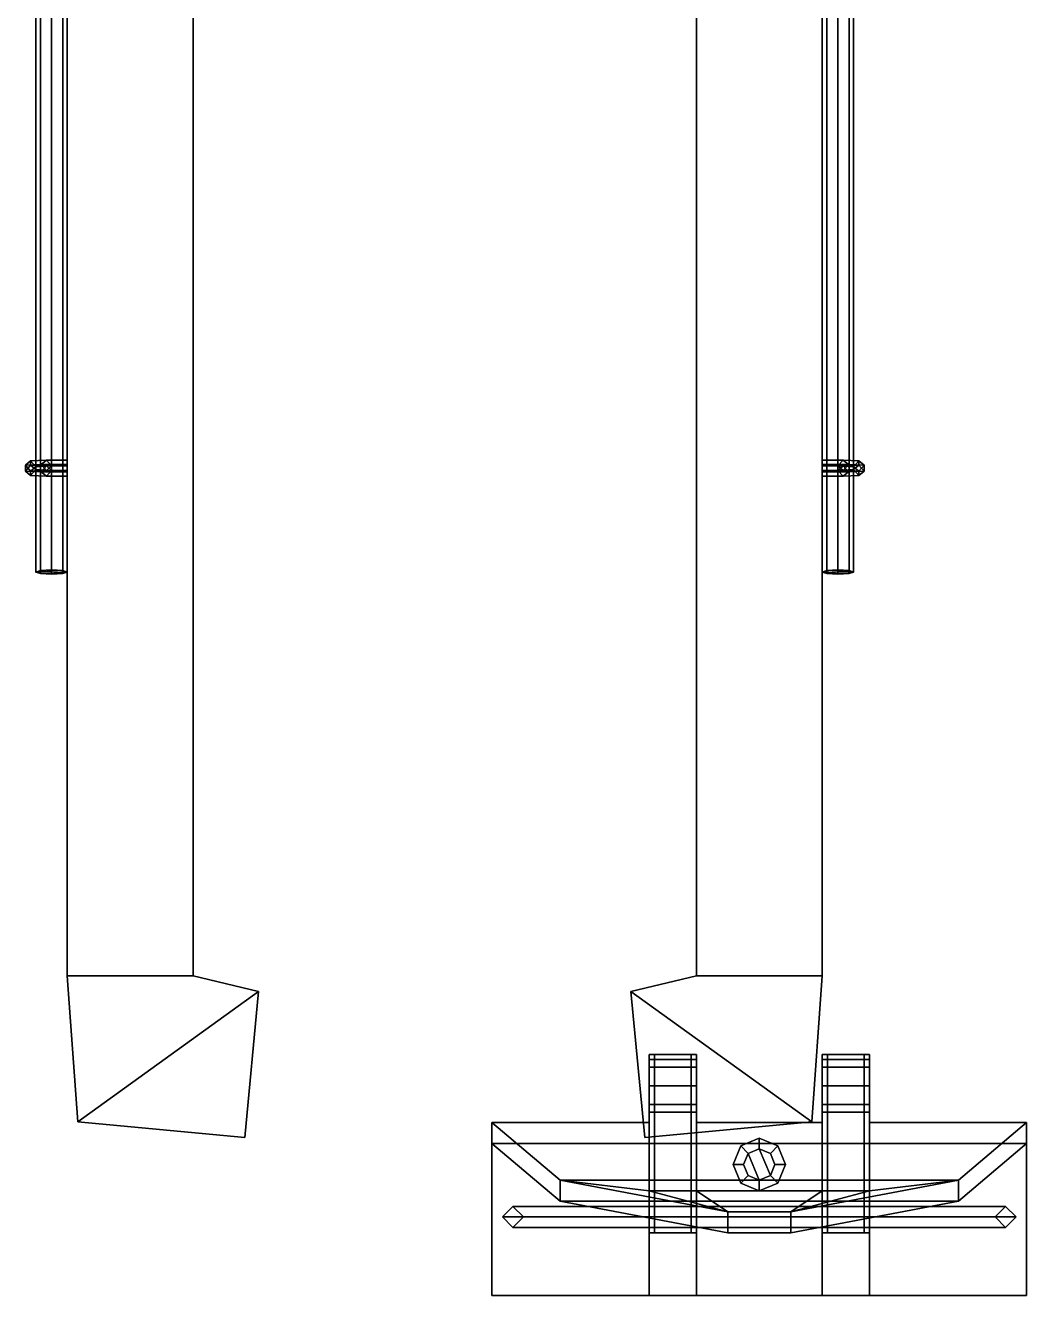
# Model space of a CAD drawing. Header units: millimetres. Extents: x -1.4 to 1.4, y -4.7 to 34.3.
# Drawn here: x -0.8 to 1.11, y -4.72 to -2.298 of the extents above; entities that cross this region are included whole.
import ezdxf

# ---------------------------------------------------------------- set-up
doc = ezdxf.new("R2010")
doc.units = ezdxf.units.MM
for name, color, linetype in [('spade', 3, 'Continuous'), ('trail1', 6, 'Continuous'), ('trail2', 6, 'Continuous'), ('trail_end1', 5, 'Continuous'), ('trail_end2', 5, 'Continuous')]:
    doc.layers.add(name, color=color, linetype=linetype)

msp = doc.modelspace()

# ---------------------------------------------------------------- linework, layer by layer
at = {"layer": 'spade'}
for points in [[(0.39, -4.26, -0.02), (0.39, -4.32, 0.09), (0.39, -4.32, 0.09), (0.39, -4.2846, 0.1046)], [(0.39, -4.26, -0.02), (0.39, -4.2846, 0.1046), (0.39, -4.2846, 0.1046), (0.39, -4.27, 0.14)], [(0.39, -4.26, -0.02), (0.39, -4.27, 0.14), (0.39, -4.27, 0.14), (0.39, -4.26, 0.36)], [(0.39, -4.27, 0.14), (0.39, -4.2846, 0.1754), (0.39, -4.2846, 0.1754), (0.39, -4.26, 0.36)], [(0.39, -4.2846, 0.1754), (0.39, -4.32, 0.19), (0.39, -4.32, 0.19), (0.39, -4.26, 0.36)], [(0.39, -4.32, 0.09), (0.39, -4.26, -0.02), (0.39, -4.39, -0.02), (0.39, -4.3554, 0.1046)], [(0.39, -4.26, 0.36), (0.39, -4.32, 0.19), (0.39, -4.3554, 0.1754), (0.39, -4.39, 0.24)], [(0.39, -4.54, 0.48), (0.4, -4.54, 0.48), (0.4, -4.26, 0.36), (0.39, -4.26, 0.36)], [(0.39, -4.6, 0.48), (0.39, -4.54, 0.48), (0.39, -4.26, 0.36), (0.39, -4.6, 0.36)], [(0.39, -4.6, 0.36), (0.39, -4.26, 0.36), (0.39, -4.39, 0.24), (0.39, -4.72, 0.24)], [(0.48, -4.26, -0.02), (0.48, -4.43, -0.28), (0.39, -4.43, -0.28), (0.39, -4.26, -0.02)], [(0.39, -4.26, -0.02), (0.39, -4.43, -0.28), (0.39, -4.5, -0.28), (0.39, -4.39, -0.02)], [(0.48, -4.26, 0.36), (0.48, -4.26, -0.02), (0.39, -4.26, -0.02), (0.39, -4.26, 0.36)], [(0.47, -4.6, 0.36), (0.47, -4.26, 0.36), (0.4, -4.26, 0.36), (0.4, -4.6, 0.36)], [(0.4, -4.6, 0.36), (0.4, -4.26, 0.36), (0.4, -4.54, 0.48), (0.4, -4.6, 0.48)], [(0.47, -4.6, 0.48), (0.47, -4.54, 0.48), (0.47, -4.26, 0.36), (0.47, -4.6, 0.36)], [(0.47, -4.54, 0.48), (0.48, -4.54, 0.48), (0.48, -4.26, 0.36), (0.47, -4.26, 0.36)], [(0.48, -4.32, 0.19), (0.48, -4.2846, 0.1754), (0.48, -4.26, 0.36)], [(0.48, -4.2846, 0.1754), (0.48, -4.27, 0.14), (0.48, -4.26, 0.36)], [(0.48, -4.2846, 0.1046), (0.48, -4.26, -0.02), (0.48, -4.27, 0.14)], [(0.48, -4.32, 0.09), (0.48, -4.26, -0.02), (0.48, -4.2846, 0.1046)], [(0.48, -4.3554, 0.1046), (0.48, -4.39, -0.02), (0.48, -4.26, -0.02), (0.48, -4.32, 0.09)], [(0.48, -4.39, 0.24), (0.48, -4.3554, 0.1754), (0.48, -4.32, 0.19), (0.48, -4.26, 0.36)], [(0.48, -4.27, 0.14), (0.48, -4.27, 0.14), (0.48, -4.26, -0.02), (0.48, -4.26, 0.36)], [(0.48, -4.6, 0.36), (0.48, -4.26, 0.36), (0.48, -4.54, 0.48), (0.48, -4.6, 0.48)], [(0.48, -4.72, 0.24), (0.48, -4.39, 0.24), (0.48, -4.26, 0.36), (0.48, -4.6, 0.36)], [(0.48, -4.39, -0.02), (0.48, -4.5, -0.28), (0.48, -4.43, -0.28), (0.48, -4.26, -0.02)], [(0.72, -4.6, 0.36), (0.72, -4.26, 0.36), (0.72, -4.39, 0.24), (0.72, -4.72, 0.24)], [(0.81, -4.26, 0.36), (0.81, -4.26, -0.02), (0.72, -4.26, -0.02), (0.72, -4.26, 0.36)], [(0.72, -4.26, -0.02), (0.72, -4.43, -0.28), (0.72, -4.5, -0.28), (0.72, -4.39, -0.02)], [(0.81, -4.26, -0.02), (0.81, -4.43, -0.28), (0.72, -4.43, -0.28), (0.72, -4.26, -0.02)], [(0.72, -4.6, 0.48), (0.72, -4.54, 0.48), (0.72, -4.26, 0.36), (0.72, -4.6, 0.36)], [(0.72, -4.54, 0.48), (0.73, -4.54, 0.48), (0.73, -4.26, 0.36), (0.72, -4.26, 0.36)], [(0.72, -4.26, 0.36), (0.72, -4.32, 0.19), (0.72, -4.3554, 0.1754), (0.72, -4.39, 0.24)], [(0.72, -4.32, 0.09), (0.72, -4.26, -0.02), (0.72, -4.39, -0.02), (0.72, -4.3554, 0.1046)], [(0.72, -4.2846, 0.1754), (0.72, -4.32, 0.19), (0.72, -4.32, 0.19), (0.72, -4.26, 0.36)], [(0.72, -4.27, 0.14), (0.72, -4.2846, 0.1754), (0.72, -4.2846, 0.1754), (0.72, -4.26, 0.36)], [(0.72, -4.26, -0.02), (0.72, -4.27, 0.14), (0.72, -4.27, 0.14), (0.72, -4.26, 0.36)], [(0.72, -4.26, -0.02), (0.72, -4.2846, 0.1046), (0.72, -4.2846, 0.1046), (0.72, -4.27, 0.14)], [(0.72, -4.26, -0.02), (0.72, -4.32, 0.09), (0.72, -4.32, 0.09), (0.72, -4.2846, 0.1046)], [(0.8, -4.6, 0.36), (0.8, -4.26, 0.36), (0.73, -4.26, 0.36), (0.73, -4.6, 0.36)], [(0.73, -4.6, 0.36), (0.73, -4.26, 0.36), (0.73, -4.54, 0.48), (0.73, -4.6, 0.48)], [(0.8, -4.54, 0.48), (0.81, -4.54, 0.48), (0.81, -4.26, 0.36), (0.8, -4.26, 0.36)], [(0.8, -4.6, 0.48), (0.8, -4.54, 0.48), (0.8, -4.26, 0.36), (0.8, -4.6, 0.36)], [(0.81, -4.72, 0.24), (0.81, -4.39, 0.24), (0.81, -4.26, 0.36), (0.81, -4.6, 0.36)], [(0.81, -4.39, -0.02), (0.81, -4.5, -0.28), (0.81, -4.43, -0.28), (0.81, -4.26, -0.02)], [(0.81, -4.6, 0.36), (0.81, -4.26, 0.36), (0.81, -4.54, 0.48), (0.81, -4.6, 0.48)], [(0.81, -4.27, 0.14), (0.81, -4.27, 0.14), (0.81, -4.26, -0.02), (0.81, -4.26, 0.36)], [(0.81, -4.39, 0.24), (0.81, -4.3554, 0.1754), (0.81, -4.32, 0.19), (0.81, -4.26, 0.36)], [(0.81, -4.3554, 0.1046), (0.81, -4.39, -0.02), (0.81, -4.26, -0.02), (0.81, -4.32, 0.09)], [(0.81, -4.32, 0.09), (0.81, -4.26, -0.02), (0.81, -4.2846, 0.1046)], [(0.81, -4.2846, 0.1046), (0.81, -4.26, -0.02), (0.81, -4.27, 0.14)], [(0.81, -4.2846, 0.1754), (0.81, -4.27, 0.14), (0.81, -4.26, 0.36)], [(0.81, -4.32, 0.19), (0.81, -4.2846, 0.1754), (0.81, -4.26, 0.36)], [(0.39, -4.27, 0.14), (0.39, -4.2846, 0.1046), (0.48, -4.2846, 0.1046), (0.48, -4.27, 0.14)], [(0.39, -4.2846, 0.1754), (0.39, -4.27, 0.14), (0.48, -4.27, 0.14), (0.48, -4.2846, 0.1754)], [(0.39, -4.2846, 0.1046), (0.39, -4.32, 0.09), (0.48, -4.32, 0.09), (0.48, -4.2846, 0.1046)], [(0.39, -4.32, 0.19), (0.39, -4.2846, 0.1754), (0.48, -4.2846, 0.1754), (0.48, -4.32, 0.19)], [(0.72, -4.2846, 0.1754), (0.72, -4.27, 0.14), (0.81, -4.27, 0.14), (0.81, -4.2846, 0.1754)], [(0.72, -4.27, 0.14), (0.72, -4.2846, 0.1046), (0.81, -4.2846, 0.1046), (0.81, -4.27, 0.14)], [(0.72, -4.32, 0.19), (0.72, -4.2846, 0.1754), (0.81, -4.2846, 0.1754), (0.81, -4.32, 0.19)], [(0.72, -4.2846, 0.1046), (0.72, -4.32, 0.09), (0.81, -4.32, 0.09), (0.81, -4.2846, 0.1046)], [(0.39, -4.32, 0.09), (0.39, -4.3554, 0.1046), (0.48, -4.3554, 0.1046), (0.48, -4.32, 0.09)], [(0.39, -4.3554, 0.1754), (0.39, -4.32, 0.19), (0.48, -4.32, 0.19), (0.48, -4.3554, 0.1754)], [(0.72, -4.3554, 0.1754), (0.72, -4.32, 0.19), (0.81, -4.32, 0.19), (0.81, -4.3554, 0.1754)], [(0.72, -4.32, 0.09), (0.72, -4.3554, 0.1046), (0.81, -4.3554, 0.1046), (0.81, -4.32, 0.09)], [(0.39, -4.3554, 0.1754), (0.39, -4.37, 0.14), (0.39, -4.37, 0.14), (0.39, -4.39, 0.24)], [(0.39, -4.3554, 0.1046), (0.39, -4.39, -0.02), (0.39, -4.39, -0.02), (0.39, -4.37, 0.14)], [(0.39, -4.3554, 0.1046), (0.39, -4.37, 0.14), (0.48, -4.37, 0.14), (0.48, -4.3554, 0.1046)], [(0.39, -4.37, 0.14), (0.39, -4.3554, 0.1754), (0.48, -4.3554, 0.1754), (0.48, -4.37, 0.14)], [(0.48, -4.37, 0.14), (0.48, -4.39, -0.02), (0.48, -4.3554, 0.1046)], [(0.48, -4.39, 0.24), (0.48, -4.37, 0.14), (0.48, -4.3554, 0.1754)], [(0.72, -4.37, 0.14), (0.72, -4.3554, 0.1754), (0.81, -4.3554, 0.1754), (0.81, -4.37, 0.14)], [(0.72, -4.3554, 0.1046), (0.72, -4.37, 0.14), (0.81, -4.37, 0.14), (0.81, -4.3554, 0.1046)], [(0.72, -4.3554, 0.1046), (0.72, -4.39, -0.02), (0.72, -4.39, -0.02), (0.72, -4.37, 0.14)], [(0.72, -4.3554, 0.1754), (0.72, -4.37, 0.14), (0.72, -4.37, 0.14), (0.72, -4.39, 0.24)], [(0.81, -4.39, 0.24), (0.81, -4.37, 0.14), (0.81, -4.3554, 0.1754)], [(0.81, -4.37, 0.14), (0.81, -4.39, -0.02), (0.81, -4.3554, 0.1046)], [(0.39, -4.37, 0.14), (0.39, -4.39, -0.02), (0.39, -4.39, -0.02), (0.39, -4.39, 0.24)], [(0.48, -4.39, 0.24), (0.48, -4.39, -0.02), (0.48, -4.37, 0.14)], [(0.72, -4.37, 0.14), (0.72, -4.39, -0.02), (0.72, -4.39, -0.02), (0.72, -4.39, 0.24)], [(0.81, -4.39, 0.24), (0.81, -4.39, -0.02), (0.81, -4.37, 0.14)], [(0.39, -4.39, 0.24), (0.39, -4.39, -0.02), (0.09, -4.39, -0.02), (0.09, -4.39, 0.24)], [(0.09, -4.39, 0.24), (0.09, -4.39, -0.02), (0.09, -4.43, -0.02), (0.09, -4.43, 0.2)], [(0.39, -4.39, -0.02), (0.39, -4.5, -0.28), (0.22, -4.5, -0.28), (0.09, -4.39, -0.02)], [(0.09, -4.39, -0.02), (0.22, -4.5, -0.28), (0.22, -4.54, -0.28), (0.09, -4.43, -0.02)], [(0.39, -4.72, 0.24), (0.39, -4.39, 0.24), (0.09, -4.39, 0.24), (0.09, -4.72, 0.24)], [(0.09, -4.72, 0.24), (0.09, -4.39, 0.24), (0.09, -4.43, 0.2), (0.09, -4.72, 0.2)], [(0.72, -4.39, -0.02), (0.72, -4.5, -0.28), (0.48, -4.5, -0.28), (0.48, -4.39, -0.02)], [(0.72, -4.72, 0.24), (0.72, -4.39, 0.24), (0.48, -4.39, 0.24), (0.48, -4.72, 0.24)], [(0.72, -4.39, 0.24), (0.72, -4.39, -0.02), (0.48, -4.39, -0.02), (0.48, -4.39, 0.24)], [(1.11, -4.39, -0.02), (0.98, -4.5, -0.28), (0.81, -4.5, -0.28), (0.81, -4.39, -0.02)], [(1.11, -4.72, 0.24), (1.11, -4.39, 0.24), (0.81, -4.39, 0.24), (0.81, -4.72, 0.24)], [(1.11, -4.39, 0.24), (1.11, -4.39, -0.02), (0.81, -4.39, -0.02), (0.81, -4.39, 0.24)], [(1.11, -4.43, -0.02), (0.98, -4.54, -0.28), (0.98, -4.5, -0.28), (1.11, -4.39, -0.02)], [(1.11, -4.43, 0.2), (1.11, -4.43, -0.02), (1.11, -4.39, -0.02), (1.11, -4.39, 0.24)], [(1.11, -4.72, 0.2), (1.11, -4.43, 0.2), (1.11, -4.39, 0.24), (1.11, -4.72, 0.24)], [(0.09, -4.43, -0.02), (1.11, -4.43, -0.02), (1.11, -4.43, 0.2), (0.09, -4.43, 0.2)], [(0.22, -4.54, -0.28), (0.98, -4.54, -0.28), (1.11, -4.43, -0.02), (0.09, -4.43, -0.02)], [(0.09, -4.43, 0.2), (1.11, -4.43, 0.2), (1.11, -4.72, 0.2), (0.09, -4.72, 0.2)], [(0.39, -4.43, -0.28), (0.39, -4.5, -0.31), (0.39, -4.52, -0.31), (0.39, -4.5, -0.28)], [(0.48, -4.43, -0.28), (0.48, -4.5, -0.31), (0.39, -4.5, -0.31), (0.39, -4.43, -0.28)], [(0.48, -4.5, -0.28), (0.48, -4.52, -0.31), (0.48, -4.5, -0.31), (0.48, -4.43, -0.28)], [(0.6, -4.42, 0.39), (0.5646, -4.4346, 0.39), (0.5788, -4.4488, 0.63), (0.6, -4.44, 0.63)], [(0.6, -4.42, 0.24), (0.5646, -4.4346, 0.24), (0.5646, -4.4346, 0.39), (0.6, -4.42, 0.39)], [(0.6354, -4.4346, 0.39), (0.6, -4.42, 0.39), (0.6, -4.44, 0.63), (0.6212, -4.4488, 0.63)], [(0.6354, -4.4346, 0.24), (0.6, -4.42, 0.24), (0.6, -4.42, 0.39), (0.6354, -4.4346, 0.39)], [(0.81, -4.43, -0.28), (0.81, -4.5, -0.31), (0.72, -4.5, -0.31), (0.72, -4.43, -0.28)], [(0.72, -4.43, -0.28), (0.72, -4.5, -0.31), (0.72, -4.52, -0.31), (0.72, -4.5, -0.28)], [(0.81, -4.5, -0.28), (0.81, -4.52, -0.31), (0.81, -4.5, -0.31), (0.81, -4.43, -0.28)], [(0.5646, -4.4346, 0.39), (0.55, -4.47, 0.39), (0.57, -4.47, 0.63), (0.5788, -4.4488, 0.63)], [(0.5646, -4.4346, 0.24), (0.55, -4.47, 0.24), (0.55, -4.47, 0.39), (0.5646, -4.4346, 0.39)], [(0.57, -4.47, 0.63), (0.5788, -4.4912, 0.63), (0.6, -4.5, 0.63), (0.5788, -4.4488, 0.63)], [(0.5788, -4.4488, 0.63), (0.6, -4.5, 0.63), (0.6212, -4.4912, 0.63), (0.6, -4.44, 0.63)], [(0.6, -4.44, 0.63), (0.6212, -4.4912, 0.63), (0.63, -4.47, 0.63), (0.6212, -4.4488, 0.63)], [(0.65, -4.47, 0.39), (0.6354, -4.4346, 0.39), (0.6212, -4.4488, 0.63), (0.63, -4.47, 0.63)], [(0.65, -4.47, 0.24), (0.6354, -4.4346, 0.24), (0.6354, -4.4346, 0.39), (0.65, -4.47, 0.39)], [(0.55, -4.47, 0.39), (0.5646, -4.5054, 0.39), (0.5788, -4.4912, 0.63), (0.57, -4.47, 0.63)], [(0.55, -4.47, 0.24), (0.5646, -4.5054, 0.24), (0.5646, -4.5054, 0.39), (0.55, -4.47, 0.39)], [(0.6354, -4.5054, 0.39), (0.65, -4.47, 0.39), (0.63, -4.47, 0.63), (0.6212, -4.4912, 0.63)], [(0.6354, -4.5054, 0.24), (0.65, -4.47, 0.24), (0.65, -4.47, 0.39), (0.6354, -4.5054, 0.39)], [(0.54, -4.6, -0.37), (0.22, -4.54, -0.28), (0.22, -4.5, -0.28), (0.54, -4.56, -0.37)], [(0.54, -4.56, -0.37), (0.22, -4.5, -0.28), (0.39, -4.52, -0.31), (0.54, -4.56, -0.37)], [(0.39, -4.52, -0.31), (0.22, -4.5, -0.28), (0.39, -4.5, -0.28), (0.39, -4.52, -0.31)], [(0.39, -4.5, -0.31), (0.48, -4.5, -0.31), (0.48, -4.52, -0.31), (0.39, -4.52, -0.31)], [(0.48, -4.52, -0.31), (0.48, -4.5, -0.28), (0.72, -4.5, -0.28), (0.72, -4.52, -0.31)], [(0.5646, -4.5054, 0.39), (0.6, -4.52, 0.39), (0.6, -4.5, 0.63), (0.5788, -4.4912, 0.63)], [(0.5646, -4.5054, 0.24), (0.6, -4.52, 0.24), (0.6, -4.52, 0.39), (0.5646, -4.5054, 0.39)], [(0.6, -4.52, 0.39), (0.6354, -4.5054, 0.39), (0.6212, -4.4912, 0.63), (0.6, -4.5, 0.63)], [(0.6, -4.52, 0.24), (0.6354, -4.5054, 0.24), (0.6354, -4.5054, 0.39), (0.6, -4.52, 0.39)], [(0.66, -4.56, -0.37), (0.98, -4.5, -0.28), (0.98, -4.54, -0.28), (0.66, -4.6, -0.37)], [(0.66, -4.56, -0.37), (0.81, -4.52, -0.31), (0.98, -4.5, -0.28), (0.66, -4.56, -0.37)], [(0.72, -4.5, -0.31), (0.81, -4.5, -0.31), (0.81, -4.52, -0.31), (0.72, -4.52, -0.31)], [(0.98, -4.5, -0.28), (0.81, -4.52, -0.31), (0.81, -4.5, -0.28), (0.98, -4.5, -0.28)], [(0.54, -4.56, -0.37), (0.39, -4.52, -0.31), (0.48, -4.52, -0.31), (0.54, -4.56, -0.37)], [(0.54, -4.56, -0.37), (0.48, -4.52, -0.31), (0.72, -4.52, -0.31), (0.66, -4.56, -0.37)], [(0.66, -4.56, -0.37), (0.72, -4.52, -0.31), (0.81, -4.52, -0.31), (0.66, -4.56, -0.37)], [(0.13, -4.55, 0.43), (0.11, -4.57, 0.45), (1.09, -4.57, 0.45), (1.07, -4.55, 0.43)], [(0.13, -4.55, 0.24), (0.11, -4.57, 0.24), (0.11, -4.57, 0.45), (0.13, -4.55, 0.43)], [(0.15, -4.57, 0.41), (0.13, -4.55, 0.43), (1.07, -4.55, 0.43), (1.05, -4.57, 0.41)], [(0.15, -4.57, 0.24), (0.13, -4.55, 0.24), (0.13, -4.55, 0.43), (0.15, -4.57, 0.41)], [(0.98, -4.54, -0.28), (0.22, -4.54, -0.28), (0.54, -4.6, -0.37), (0.66, -4.6, -0.37)], [(0.4, -4.6, 0.48), (0.4, -4.54, 0.48), (0.39, -4.54, 0.48), (0.39, -4.6, 0.48)], [(0.48, -4.6, 0.48), (0.48, -4.54, 0.48), (0.47, -4.54, 0.48), (0.47, -4.6, 0.48)], [(0.73, -4.6, 0.48), (0.73, -4.54, 0.48), (0.72, -4.54, 0.48), (0.72, -4.6, 0.48)], [(0.81, -4.6, 0.48), (0.81, -4.54, 0.48), (0.8, -4.54, 0.48), (0.8, -4.6, 0.48)], [(1.07, -4.55, 0.24), (1.05, -4.57, 0.24), (1.05, -4.57, 0.41), (1.07, -4.55, 0.43)], [(1.09, -4.57, 0.24), (1.07, -4.55, 0.24), (1.07, -4.55, 0.43), (1.09, -4.57, 0.45)], [(0.11, -4.57, 0.45), (0.13, -4.59, 0.43), (1.07, -4.59, 0.43), (1.09, -4.57, 0.45)], [(0.11, -4.57, 0.24), (0.13, -4.59, 0.24), (0.13, -4.59, 0.43), (0.11, -4.57, 0.45)], [(0.13, -4.59, 0.43), (0.15, -4.57, 0.41), (1.05, -4.57, 0.41), (1.07, -4.59, 0.43)], [(0.13, -4.59, 0.24), (0.15, -4.57, 0.24), (0.15, -4.57, 0.41), (0.13, -4.59, 0.43)], [(0.66, -4.6, -0.37), (0.54, -4.6, -0.37), (0.54, -4.56, -0.37), (0.66, -4.56, -0.37)], [(1.05, -4.57, 0.24), (1.07, -4.59, 0.24), (1.07, -4.59, 0.43), (1.05, -4.57, 0.41)], [(1.07, -4.59, 0.24), (1.09, -4.57, 0.24), (1.09, -4.57, 0.45), (1.07, -4.59, 0.43)], [(0.39, -4.6, 0.36), (0.4, -4.6, 0.36), (0.4, -4.6, 0.48), (0.39, -4.6, 0.48)], [(0.39, -4.72, 0.24), (0.48, -4.72, 0.24), (0.48, -4.6, 0.36), (0.39, -4.6, 0.36)], [(0.47, -4.6, 0.36), (0.48, -4.6, 0.36), (0.48, -4.6, 0.48), (0.47, -4.6, 0.48)], [(0.72, -4.72, 0.24), (0.81, -4.72, 0.24), (0.81, -4.6, 0.36), (0.72, -4.6, 0.36)], [(0.72, -4.6, 0.36), (0.73, -4.6, 0.36), (0.73, -4.6, 0.48), (0.72, -4.6, 0.48)], [(0.8, -4.6, 0.36), (0.81, -4.6, 0.36), (0.81, -4.6, 0.48), (0.8, -4.6, 0.48)], [(0.09, -4.72, 0.2), (1.11, -4.72, 0.2), (1.11, -4.72, 0.24), (0.09, -4.72, 0.24)]]:
    msp.add_3dface(points, dxfattribs=at)
at = {"layer": 'trail1'}
for points in [[(0.48, -0.5, 0.4), (0.48, -4.11, -0.02), (0.48, -4.11, 0.21), (0.48, -0.5, 0.91)], [(0.72, -0.5, 0.4), (0.72, -4.11, -0.02), (0.48, -4.11, -0.02), (0.48, -0.5, 0.4)], [(0.48, -0.5, 0.91), (0.48, -4.11, 0.21), (0.72, -4.11, 0.21), (0.72, -0.5, 0.91)], [(0.72, -4.11, 0.21), (0.72, -4.11, -0.02), (0.72, -0.5, 0.4), (0.72, -0.5, 0.91)], [(0.72, -1.1614, 0.5262), (0.7288, -1.1585, 0.5052), (0.7288, -3.337, 0.199), (0.72, -3.34, 0.22)], [(0.7288, -1.1644, 0.5472), (0.72, -1.1614, 0.5262), (0.72, -3.34, 0.22), (0.7288, -3.343, 0.241)], [(0.7288, -1.1585, 0.5052), (0.75, -1.1572, 0.4965), (0.75, -3.3358, 0.1903), (0.7288, -3.337, 0.199)], [(0.75, -1.1572, 0.4965), (0.7712, -1.1585, 0.5052), (0.7712, -3.337, 0.199), (0.75, -3.3358, 0.1903)], [(0.7712, -1.1585, 0.5052), (0.78, -1.1614, 0.5262), (0.78, -3.34, 0.22), (0.7712, -3.337, 0.199)], [(0.78, -1.1614, 0.5262), (0.7712, -1.1644, 0.5472), (0.7712, -3.343, 0.241), (0.78, -3.34, 0.22)], [(0.75, -1.1656, 0.5559), (0.7288, -1.1644, 0.5472), (0.7288, -3.343, 0.241), (0.75, -3.3442, 0.2497)], [(0.7712, -1.1644, 0.5472), (0.75, -1.1656, 0.5559), (0.75, -3.3442, 0.2497), (0.7712, -3.343, 0.241)], [(0.76, -3.1265, 0.2096), (0.77, -3.135, 0.1983), (0.72, -3.135, 0.1983), (0.72, -3.1265, 0.2096)], [(0.75, -3.1378, 0.2181), (0.76, -3.1265, 0.2096), (0.72, -3.1265, 0.2096), (0.72, -3.1378, 0.2181)], [(0.77, -3.135, 0.1983), (0.76, -3.1463, 0.2068), (0.72, -3.1463, 0.2068), (0.72, -3.135, 0.1983)], [(0.77, -3.1489, 0.2973), (0.76, -3.1376, 0.2888), (0.72, -3.1376, 0.2888), (0.72, -3.1489, 0.2973)], [(0.76, -3.1376, 0.2888), (0.75, -3.1461, 0.2775), (0.72, -3.1461, 0.2775), (0.72, -3.1376, 0.2888)], [(0.76, -3.1463, 0.2068), (0.75, -3.1378, 0.2181), (0.72, -3.1378, 0.2181), (0.72, -3.1463, 0.2068)], [(0.75, -3.1461, 0.2775), (0.76, -3.1574, 0.2861), (0.72, -3.1574, 0.2861), (0.72, -3.1461, 0.2775)], [(0.76, -3.1574, 0.2861), (0.77, -3.1489, 0.2973), (0.72, -3.1489, 0.2973), (0.72, -3.1574, 0.2861)], [(0.76, -3.1265, 0.2096), (0.75, -3.1378, 0.2181), (0.78, -3.1392, 0.228), (0.79, -3.1279, 0.2195)], [(0.75, -3.1461, 0.2775), (0.76, -3.1376, 0.2888), (0.79, -3.1362, 0.2789), (0.78, -3.1447, 0.2676)], [(0.75, -3.1378, 0.2181), (0.76, -3.1463, 0.2068), (0.79, -3.1477, 0.2167), (0.78, -3.1392, 0.228)], [(0.76, -3.1574, 0.2861), (0.75, -3.1461, 0.2775), (0.78, -3.1447, 0.2676), (0.79, -3.156, 0.2762)], [(0.77, -3.135, 0.1983), (0.76, -3.1265, 0.2096), (0.79, -3.1279, 0.2195), (0.8, -3.1364, 0.2082)], [(0.76, -3.1463, 0.2068), (0.77, -3.135, 0.1983), (0.8, -3.1364, 0.2082), (0.79, -3.1477, 0.2167)], [(0.76, -3.1376, 0.2888), (0.77, -3.1489, 0.2973), (0.8, -3.1475, 0.2874), (0.79, -3.1362, 0.2789)], [(0.77, -3.1489, 0.2973), (0.76, -3.1574, 0.2861), (0.79, -3.156, 0.2762), (0.8, -3.1475, 0.2874)], [(0.78, -3.1447, 0.2676), (0.79, -3.1362, 0.2789), (0.79, -3.1279, 0.2195), (0.78, -3.1392, 0.228)], [(0.79, -3.156, 0.2762), (0.78, -3.1447, 0.2676), (0.78, -3.1392, 0.228), (0.79, -3.1477, 0.2167)], [(0.79, -3.1362, 0.2789), (0.8, -3.1475, 0.2874), (0.8, -3.1364, 0.2082), (0.79, -3.1279, 0.2195)], [(0.8, -3.1475, 0.2874), (0.79, -3.156, 0.2762), (0.79, -3.1477, 0.2167), (0.8, -3.1364, 0.2082)], [(0.7712, -3.343, 0.241), (0.72, -3.34, 0.22), (0.7288, -3.337, 0.199), (0.78, -3.34, 0.22)], [(0.75, -3.3442, 0.2497), (0.7288, -3.343, 0.241), (0.72, -3.34, 0.22), (0.7712, -3.343, 0.241)], [(0.78, -3.34, 0.22), (0.7288, -3.337, 0.199), (0.75, -3.3358, 0.1903), (0.7712, -3.337, 0.199)]]:
    msp.add_3dface(points, dxfattribs=at)
at = {"layer": 'trail2'}
for points in [[(-0.48, -0.5, 0.91), (-0.48, -4.11, 0.21), (-0.72, -4.11, 0.21), (-0.72, -0.5, 0.91)], [(-0.72, -0.5, 0.4), (-0.72, -4.11, -0.02), (-0.48, -4.11, -0.02), (-0.48, -0.5, 0.4)], [(-0.72, -4.11, 0.21), (-0.72, -4.11, -0.02), (-0.72, -0.5, 0.4), (-0.72, -0.5, 0.91)], [(-0.48, -0.5, 0.4), (-0.48, -4.11, -0.02), (-0.48, -4.11, 0.21), (-0.48, -0.5, 0.91)], [(-0.7712, -1.1585, 0.5052), (-0.78, -1.1614, 0.5262), (-0.78, -3.34, 0.22), (-0.7712, -3.337, 0.199)], [(-0.78, -1.1614, 0.5262), (-0.7712, -1.1644, 0.5472), (-0.7712, -3.343, 0.241), (-0.78, -3.34, 0.22)], [(-0.75, -1.1572, 0.4965), (-0.7712, -1.1585, 0.5052), (-0.7712, -3.337, 0.199), (-0.75, -3.3358, 0.1903)], [(-0.7288, -1.1585, 0.5052), (-0.75, -1.1572, 0.4965), (-0.75, -3.3358, 0.1903), (-0.7288, -3.337, 0.199)], [(-0.72, -1.1614, 0.5262), (-0.7288, -1.1585, 0.5052), (-0.7288, -3.337, 0.199), (-0.72, -3.34, 0.22)], [(-0.7288, -1.1644, 0.5472), (-0.72, -1.1614, 0.5262), (-0.72, -3.34, 0.22), (-0.7288, -3.343, 0.241)], [(-0.7712, -1.1644, 0.5472), (-0.75, -1.1656, 0.5559), (-0.75, -3.3442, 0.2497), (-0.7712, -3.343, 0.241)], [(-0.75, -1.1656, 0.5559), (-0.7288, -1.1644, 0.5472), (-0.7288, -3.343, 0.241), (-0.75, -3.3442, 0.2497)], [(-0.77, -3.135, 0.1983), (-0.76, -3.1265, 0.2096), (-0.79, -3.1279, 0.2195), (-0.8, -3.1364, 0.2082)], [(-0.79, -3.1362, 0.2789), (-0.8, -3.1475, 0.2874), (-0.8, -3.1364, 0.2082), (-0.79, -3.1279, 0.2195)], [(-0.76, -3.1463, 0.2068), (-0.77, -3.135, 0.1983), (-0.8, -3.1364, 0.2082), (-0.79, -3.1477, 0.2167)], [(-0.76, -3.1376, 0.2888), (-0.77, -3.1489, 0.2973), (-0.8, -3.1475, 0.2874), (-0.79, -3.1362, 0.2789)], [(-0.8, -3.1475, 0.2874), (-0.79, -3.156, 0.2762), (-0.79, -3.1477, 0.2167), (-0.8, -3.1364, 0.2082)], [(-0.77, -3.1489, 0.2973), (-0.76, -3.1574, 0.2861), (-0.79, -3.156, 0.2762), (-0.8, -3.1475, 0.2874)], [(-0.76, -3.1265, 0.2096), (-0.75, -3.1378, 0.2181), (-0.78, -3.1392, 0.228), (-0.79, -3.1279, 0.2195)], [(-0.78, -3.1447, 0.2676), (-0.79, -3.1362, 0.2789), (-0.79, -3.1279, 0.2195), (-0.78, -3.1392, 0.228)], [(-0.75, -3.1461, 0.2775), (-0.76, -3.1376, 0.2888), (-0.79, -3.1362, 0.2789), (-0.78, -3.1447, 0.2676)], [(-0.75, -3.1378, 0.2181), (-0.76, -3.1463, 0.2068), (-0.79, -3.1477, 0.2167), (-0.78, -3.1392, 0.228)], [(-0.79, -3.156, 0.2762), (-0.78, -3.1447, 0.2676), (-0.78, -3.1392, 0.228), (-0.79, -3.1477, 0.2167)], [(-0.76, -3.1574, 0.2861), (-0.75, -3.1461, 0.2775), (-0.78, -3.1447, 0.2676), (-0.79, -3.156, 0.2762)], [(-0.76, -3.1265, 0.2096), (-0.77, -3.135, 0.1983), (-0.72, -3.135, 0.1983), (-0.72, -3.1265, 0.2096)], [(-0.77, -3.135, 0.1983), (-0.76, -3.1463, 0.2068), (-0.72, -3.1463, 0.2068), (-0.72, -3.135, 0.1983)], [(-0.77, -3.1489, 0.2973), (-0.76, -3.1376, 0.2888), (-0.72, -3.1376, 0.2888), (-0.72, -3.1489, 0.2973)], [(-0.76, -3.1574, 0.2861), (-0.77, -3.1489, 0.2973), (-0.72, -3.1489, 0.2973), (-0.72, -3.1574, 0.2861)], [(-0.75, -3.1378, 0.2181), (-0.76, -3.1265, 0.2096), (-0.72, -3.1265, 0.2096), (-0.72, -3.1378, 0.2181)], [(-0.76, -3.1376, 0.2888), (-0.75, -3.1461, 0.2775), (-0.72, -3.1461, 0.2775), (-0.72, -3.1376, 0.2888)], [(-0.76, -3.1463, 0.2068), (-0.75, -3.1378, 0.2181), (-0.72, -3.1378, 0.2181), (-0.72, -3.1463, 0.2068)], [(-0.75, -3.1461, 0.2775), (-0.76, -3.1574, 0.2861), (-0.72, -3.1574, 0.2861), (-0.72, -3.1461, 0.2775)], [(-0.78, -3.34, 0.22), (-0.7288, -3.337, 0.199), (-0.75, -3.3358, 0.1903), (-0.7712, -3.337, 0.199)], [(-0.7712, -3.343, 0.241), (-0.72, -3.34, 0.22), (-0.7288, -3.337, 0.199), (-0.78, -3.34, 0.22)], [(-0.75, -3.3442, 0.2497), (-0.7288, -3.343, 0.241), (-0.72, -3.34, 0.22), (-0.7712, -3.343, 0.241)]]:
    msp.add_3dface(points, dxfattribs=at)
at = {"layer": 'trail_end1'}
for points in [[(0.7, -4.3885, 0.21), (0.72, -4.11, 0.21), (0.48, -4.11, 0.21), (0.355, -4.14, 0.21)], [(0.355, -4.14, -0.02), (0.48, -4.11, -0.02), (0.72, -4.11, -0.02), (0.7, -4.3885, -0.02)], [(0.48, -4.11, 0.21), (0.48, -4.11, -0.02), (0.355, -4.14, -0.02), (0.355, -4.14, 0.21)], [(0.7, -4.3885, -0.02), (0.72, -4.11, -0.02), (0.72, -4.11, 0.21), (0.7, -4.3885, 0.21)], [(0.355, -4.14, -0.02), (0.355, -4.14, -0.02), (0.7, -4.3885, -0.02), (0.3815, -4.4187, -0.02)], [(0.3815, -4.4187, 0.21), (0.7, -4.3885, 0.21), (0.355, -4.14, 0.21)], [(0.355, -4.14, 0.21), (0.355, -4.14, -0.02), (0.3815, -4.4187, -0.02), (0.3815, -4.4187, 0.21)], [(0.3815, -4.4187, -0.02), (0.7, -4.3885, -0.02), (0.7, -4.3885, 0.21), (0.3815, -4.4187, 0.21)]]:
    msp.add_3dface(points, dxfattribs=at)
at = {"layer": 'trail_end2'}
for points in [[(-0.7, -4.3885, -0.02), (-0.72, -4.11, -0.02), (-0.72, -4.11, 0.21), (-0.7, -4.3885, 0.21)], [(-0.355, -4.14, -0.02), (-0.48, -4.11, -0.02), (-0.72, -4.11, -0.02), (-0.7, -4.3885, -0.02)], [(-0.7, -4.3885, 0.21), (-0.72, -4.11, 0.21), (-0.48, -4.11, 0.21), (-0.355, -4.14, 0.21)], [(-0.48, -4.11, 0.21), (-0.48, -4.11, -0.02), (-0.355, -4.14, -0.02), (-0.355, -4.14, 0.21)], [(-0.3815, -4.4187, 0.21), (-0.7, -4.3885, 0.21), (-0.355, -4.14, 0.21)], [(-0.355, -4.14, -0.02), (-0.355, -4.14, -0.02), (-0.7, -4.3885, -0.02), (-0.3815, -4.4187, -0.02)], [(-0.355, -4.14, 0.21), (-0.355, -4.14, -0.02), (-0.3815, -4.4187, -0.02), (-0.3815, -4.4187, 0.21)], [(-0.3815, -4.4187, -0.02), (-0.7, -4.3885, -0.02), (-0.7, -4.3885, 0.21), (-0.3815, -4.4187, 0.21)]]:
    msp.add_3dface(points, dxfattribs=at)

doc.saveas('drawing.dxf')
